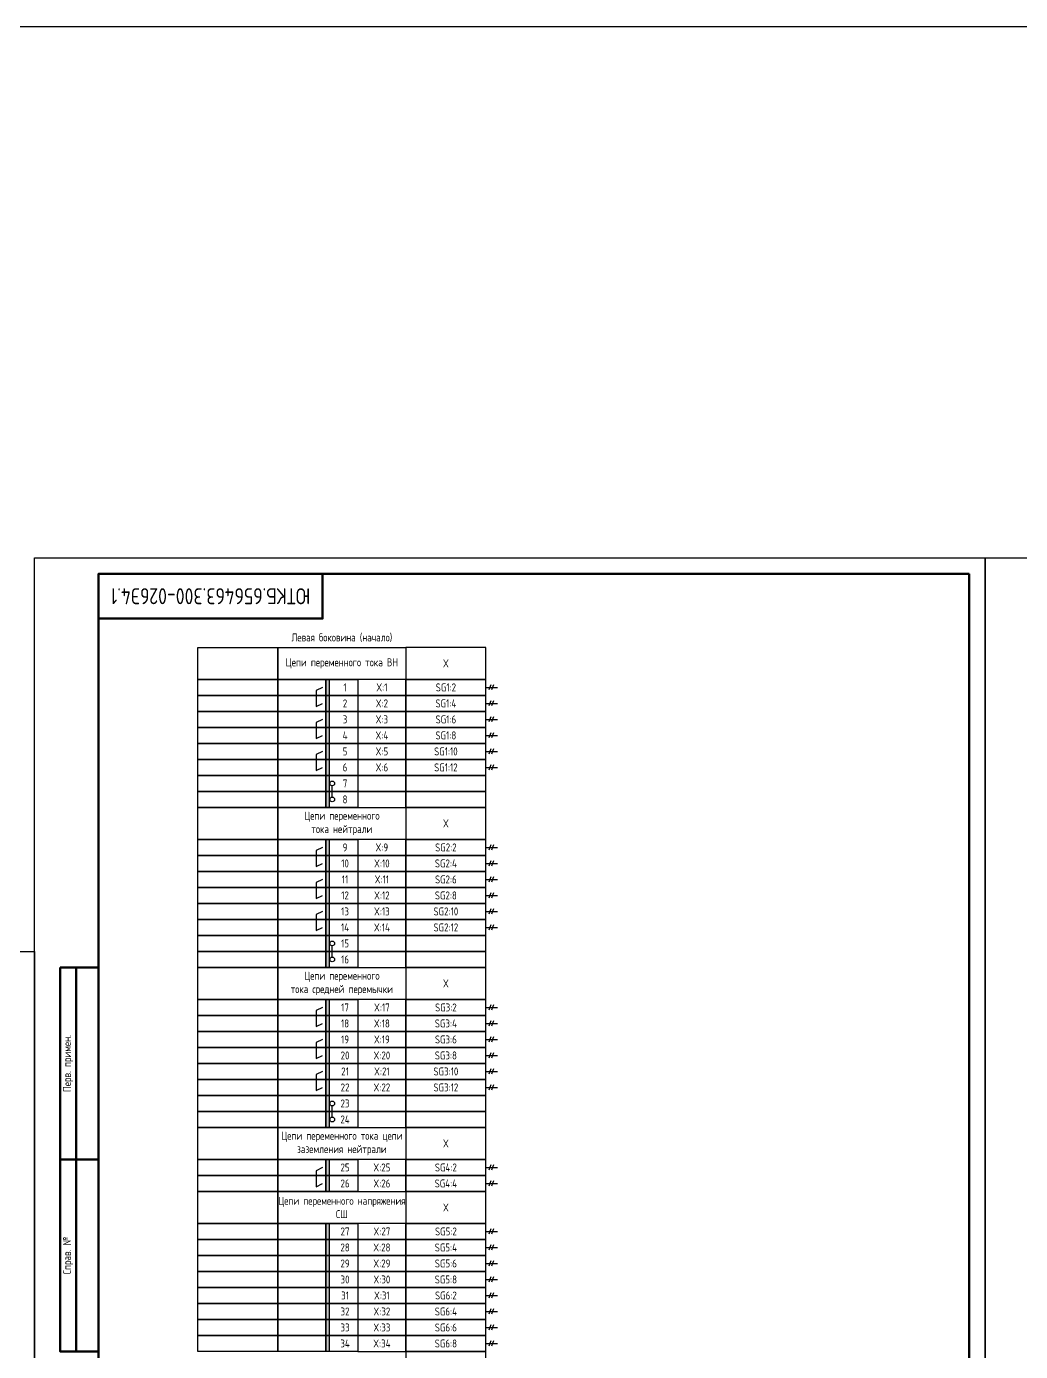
# Model space of a CAD drawing. Header units: millimetres. Extents: x -1117 to 4405, y -90 to 586.
# Drawn here: x 1677.5 to 1988, y 172 to 586 of the extents above; entities that cross this region are included whole.
import ezdxf

# ---------------------------------------------------------------- set-up
doc = ezdxf.new("R2010")
doc.units = ezdxf.units.MM
doc.styles.add('Gost_type_A', font='GOST_A.TTF')

# ---------------------------------------------------------------- blocks, each defined once
blk = doc.blocks.new('Формат_А3')
blk.add_lwpolyline([(-420, 297), (0, 297), (0, 0), (-420, 0)], close=True)
blk = doc.blocks.new('Штамп левый верхний')
at = {"lineweight": 50}
for points in [[(-12, 0), (-7, 0), (-7, -60), (-12, -60)], [(-7, 0), (0, 0), (0, -60), (-7, -60)], [(-12, -60), (-7, -60), (-7, -120), (-12, -120)], [(-7, -60), (0, -60), (0, -120), (-7, -120)]]:
    blk.add_lwpolyline(points, close=True, dxfattribs=at)
at = {"char_height": 2.5, "width": 60, "attachment_point": 5, "rotation": 90, "style": 'Gost_type_A'}
for s, insert in [('Перв. примен.', (-9.5, -30)), ('Справ. №', (-9.5, -90))]:
    blk.add_mtext(s, dxfattribs=dict(at, insert=insert))
blk = doc.blocks.new('Штамп угловой верхний')
at = {"lineweight": 50}
blk.add_lwpolyline([(0, 0), (70, 0), (70, -14), (0, -14)], close=True, dxfattribs=at)

msp = doc.modelspace()

# ---------------------------------------------------------------- hatches: boundary and pattern name
h = msp.add_hatch(color=256)
h.dxf.hatch_style = 1
h.paths.add_polyline_path([(1772, 382), (1771, 382), (1771, 342), (1772, 342)])
h = msp.add_hatch(color=256)
h.dxf.hatch_style = 1
h.paths.add_polyline_path([(1772, 332), (1771, 332), (1771, 292), (1772, 292)])
h = msp.add_hatch(color=256)
h.dxf.hatch_style = 1
h.paths.add_polyline_path([(1772, 282), (1771, 282), (1771, 242), (1772, 242)])
h = msp.add_hatch(color=256)
h.dxf.hatch_style = 1
h.paths.add_polyline_path([(1772, 232), (1771, 232), (1771, 222), (1772, 222)])
h = msp.add_hatch(color=256)
h.dxf.hatch_style = 1
h.paths.add_polyline_path([(1772, 212), (1771, 212), (1771, 172), (1772, 172)])

# ---------------------------------------------------------------- linework, layer by layer
for p, q in [((1821, 379.5), (1824.62, 379.5)), ((1822.54, 380.31), (1821.96, 378.69)), ((1823.33, 380.31), (1822.75, 378.69)), ((1821, 374.5), (1824.62, 374.5)), ((1822.54, 375.31), (1821.96, 373.69)), ((1823.33, 375.31), (1822.75, 373.69)), ((1821, 369.5), (1824.62, 369.5)), ((1822.54, 370.31), (1821.96, 368.69)), ((1823.33, 370.31), (1822.75, 368.69)), ((1821, 364.5), (1824.62, 364.5)), ((1822.54, 365.31), (1821.96, 363.69)), ((1823.33, 365.31), (1822.75, 363.69)), ((1822.54, 360.31), (1821.96, 358.69)), ((1823.33, 360.31), (1822.75, 358.69)), ((1821, 359.5), (1824.62, 359.5)), ((1821, 354.5), (1824.62, 354.5)), ((1822.54, 355.31), (1821.96, 353.69)), ((1823.33, 355.31), (1822.75, 353.69)), ((1773, 345.25), (1773, 348.75)), ((1821, 329.5), (1824.62, 329.5)), ((1822.54, 330.31), (1821.96, 328.69)), ((1823.33, 330.31), (1822.75, 328.69)), ((1821, 324.5), (1824.62, 324.5)), ((1822.54, 325.31), (1821.96, 323.69)), ((1823.33, 325.31), (1822.75, 323.69)), ((1821, 319.5), (1824.62, 319.5)), ((1822.54, 320.31), (1821.96, 318.69)), ((1823.33, 320.31), (1822.75, 318.69)), ((1822.54, 315.31), (1821.96, 313.69)), ((1823.33, 315.31), (1822.75, 313.69)), ((1821, 314.5), (1824.62, 314.5)), ((1821, 309.5), (1824.62, 309.5)), ((1822.54, 310.31), (1821.96, 308.69)), ((1823.33, 310.31), (1822.75, 308.69)), ((1821, 304.5), (1824.62, 304.5)), ((1822.54, 305.31), (1821.96, 303.69)), ((1823.33, 305.31), (1822.75, 303.69)), ((1773, 295.25), (1773, 298.75)), ((1821, 279.5), (1824.62, 279.5)), ((1822.54, 280.31), (1821.96, 278.69)), ((1823.33, 280.31), (1822.75, 278.69)), ((1821, 274.5), (1824.62, 274.5)), ((1822.54, 275.31), (1821.96, 273.69)), ((1823.33, 275.31), (1822.75, 273.69)), ((1821, 269.5), (1824.62, 269.5)), ((1822.54, 270.31), (1821.96, 268.69)), ((1823.33, 270.31), (1822.75, 268.69)), ((1822.54, 265.31), (1821.96, 263.69)), ((1823.33, 265.31), (1822.75, 263.69)), ((1821, 264.5), (1824.62, 264.5)), ((1821, 259.5), (1824.62, 259.5)), ((1822.54, 260.31), (1821.96, 258.69)), ((1823.33, 260.31), (1822.75, 258.69)), ((1821, 254.5), (1824.62, 254.5)), ((1822.54, 255.31), (1821.96, 253.69)), ((1823.33, 255.31), (1822.75, 253.69)), ((1773, 245.25), (1773, 248.75)), ((1821, 229.5), (1824.62, 229.5)), ((1822.54, 230.31), (1821.96, 228.69)), ((1823.33, 230.31), (1822.75, 228.69)), ((1821, 224.5), (1824.62, 224.5)), ((1822.54, 225.31), (1821.96, 223.69)), ((1823.33, 225.31), (1822.75, 223.69)), ((1821, 209.5), (1824.62, 209.5)), ((1822.54, 210.31), (1821.96, 208.69)), ((1823.33, 210.31), (1822.75, 208.69)), ((1821, 204.5), (1824.62, 204.5)), ((1822.54, 205.31), (1821.96, 203.69)), ((1823.33, 205.31), (1822.75, 203.69)), ((1821, 199.5), (1824.62, 199.5)), ((1822.54, 200.31), (1821.96, 198.69)), ((1823.33, 200.31), (1822.75, 198.69)), ((1822.54, 195.31), (1821.96, 193.69)), ((1823.33, 195.31), (1822.75, 193.69)), ((1821, 194.5), (1824.62, 194.5)), ((1821, 189.5), (1824.62, 189.5)), ((1822.54, 190.31), (1821.96, 188.69)), ((1823.33, 190.31), (1822.75, 188.69)), ((1821, 184.5), (1824.62, 184.5)), ((1822.54, 185.31), (1821.96, 183.69)), ((1823.33, 185.31), (1822.75, 183.69)), ((1821, 179.5), (1824.62, 179.5)), ((1822.54, 180.31), (1821.96, 178.69)), ((1823.33, 180.31), (1822.75, 178.69)), ((1821, 174.5), (1824.62, 174.5)), ((1822.54, 175.31), (1821.96, 173.69)), ((1823.33, 175.31), (1822.75, 173.69))]:
    msp.add_line(p, q)
at = {"color": 6}
msp.add_lwpolyline([(-1117.42, 586), (4404.54, 586), (4404.54, -90), (-1117.42, -90)], close=True, dxfattribs=at)
for points in [[(1977, 420), (1977, 0), (1680, 0), (1680, 420)], [(2274, 420), (2274, 0), (1977, 0), (1977, 420)], [(1731, 392), (1756, 392), (1756, 382), (1731, 382)], [(1756, 392), (1796, 392), (1796, 382), (1756, 382)], [(1821, 392), (1796, 392), (1796, 382), (1821, 382)], [(1731, 382), (1756, 382), (1756, 377), (1731, 377)], [(1756, 382), (1771, 382), (1771, 377), (1756, 377)], [(1771, 382), (1781, 382), (1781, 377), (1771, 377)], [(1796, 382), (1781, 382), (1781, 377), (1796, 377)], [(1821, 382), (1796, 382), (1796, 377), (1821, 377)], [(1731, 377), (1756, 377), (1756, 372), (1731, 372)], [(1756, 377), (1771, 377), (1771, 372), (1756, 372)], [(1771, 377), (1781, 377), (1781, 372), (1771, 372)], [(1796, 377), (1781, 377), (1781, 372), (1796, 372)], [(1821, 377), (1796, 377), (1796, 372), (1821, 372)], [(1731, 372), (1756, 372), (1756, 367), (1731, 367)], [(1756, 372), (1771, 372), (1771, 367), (1756, 367)], [(1771, 372), (1781, 372), (1781, 367), (1771, 367)], [(1796, 372), (1781, 372), (1781, 367), (1796, 367)], [(1821, 372), (1796, 372), (1796, 367), (1821, 367)], [(1731, 367), (1756, 367), (1756, 362), (1731, 362)], [(1756, 367), (1771, 367), (1771, 362), (1756, 362)], [(1771, 367), (1781, 367), (1781, 362), (1771, 362)], [(1796, 367), (1781, 367), (1781, 362), (1796, 362)], [(1821, 367), (1796, 367), (1796, 362), (1821, 362)], [(1731, 362), (1756, 362), (1756, 357), (1731, 357)], [(1756, 362), (1771, 362), (1771, 357), (1756, 357)], [(1771, 362), (1781, 362), (1781, 357), (1771, 357)], [(1796, 362), (1781, 362), (1781, 357), (1796, 357)], [(1821, 362), (1796, 362), (1796, 357), (1821, 357)], [(1731, 357), (1756, 357), (1756, 352), (1731, 352)], [(1756, 357), (1771, 357), (1771, 352), (1756, 352)], [(1771, 357), (1781, 357), (1781, 352), (1771, 352)], [(1796, 357), (1781, 357), (1781, 352), (1796, 352)], [(1821, 357), (1796, 357), (1796, 352), (1821, 352)], [(1731, 352), (1756, 352), (1756, 347), (1731, 347)], [(1756, 352), (1771, 352), (1771, 347), (1756, 347)], [(1771, 352), (1781, 352), (1781, 347), (1771, 347)], [(1796, 352), (1781, 352), (1781, 347), (1796, 347)], [(1821, 352), (1796, 352), (1796, 347), (1821, 347)], [(1731, 347), (1756, 347), (1756, 342), (1731, 342)], [(1756, 347), (1771, 347), (1771, 342), (1756, 342)], [(1771, 347), (1781, 347), (1781, 342), (1771, 342)], [(1796, 347), (1781, 347), (1781, 342), (1796, 342)], [(1821, 347), (1796, 347), (1796, 342), (1821, 342)], [(1731, 342), (1756, 342), (1756, 332), (1731, 332)], [(1756, 342), (1796, 342), (1796, 332), (1756, 332)], [(1821, 342), (1796, 342), (1796, 332), (1821, 332)], [(1731, 332), (1756, 332), (1756, 327), (1731, 327)], [(1756, 332), (1771, 332), (1771, 327), (1756, 327)], [(1771, 332), (1781, 332), (1781, 327), (1771, 327)], [(1796, 332), (1781, 332), (1781, 327), (1796, 327)], [(1821, 332), (1796, 332), (1796, 327), (1821, 327)], [(1731, 327), (1756, 327), (1756, 322), (1731, 322)], [(1756, 327), (1771, 327), (1771, 322), (1756, 322)], [(1771, 327), (1781, 327), (1781, 322), (1771, 322)], [(1796, 327), (1781, 327), (1781, 322), (1796, 322)], [(1821, 327), (1796, 327), (1796, 322), (1821, 322)], [(1731, 322), (1756, 322), (1756, 317), (1731, 317)], [(1756, 322), (1771, 322), (1771, 317), (1756, 317)], [(1771, 322), (1781, 322), (1781, 317), (1771, 317)], [(1796, 322), (1781, 322), (1781, 317), (1796, 317)], [(1821, 322), (1796, 322), (1796, 317), (1821, 317)], [(1731, 317), (1756, 317), (1756, 312), (1731, 312)], [(1756, 317), (1771, 317), (1771, 312), (1756, 312)], [(1771, 317), (1781, 317), (1781, 312), (1771, 312)], [(1796, 317), (1781, 317), (1781, 312), (1796, 312)], [(1821, 317), (1796, 317), (1796, 312), (1821, 312)], [(1731, 312), (1756, 312), (1756, 307), (1731, 307)], [(1756, 312), (1771, 312), (1771, 307), (1756, 307)], [(1771, 312), (1781, 312), (1781, 307), (1771, 307)], [(1796, 312), (1781, 312), (1781, 307), (1796, 307)], [(1821, 312), (1796, 312), (1796, 307), (1821, 307)], [(1731, 307), (1756, 307), (1756, 302), (1731, 302)], [(1756, 307), (1771, 307), (1771, 302), (1756, 302)], [(1771, 307), (1781, 307), (1781, 302), (1771, 302)], [(1796, 307), (1781, 307), (1781, 302), (1796, 302)], [(1821, 307), (1796, 307), (1796, 302), (1821, 302)], [(1731, 302), (1756, 302), (1756, 297), (1731, 297)], [(1756, 302), (1771, 302), (1771, 297), (1756, 297)], [(1771, 302), (1781, 302), (1781, 297), (1771, 297)], [(1796, 302), (1781, 302), (1781, 297), (1796, 297)], [(1821, 302), (1796, 302), (1796, 297), (1821, 297)], [(1731, 297), (1756, 297), (1756, 292), (1731, 292)], [(1756, 297), (1771, 297), (1771, 292), (1756, 292)], [(1771, 297), (1781, 297), (1781, 292), (1771, 292)], [(1796, 297), (1781, 297), (1781, 292), (1796, 292)], [(1821, 297), (1796, 297), (1796, 292), (1821, 292)], [(1731, 292), (1756, 292), (1756, 282), (1731, 282)], [(1756, 292), (1796, 292), (1796, 282), (1756, 282)], [(1821, 292), (1796, 292), (1796, 282), (1821, 282)], [(1731, 282), (1756, 282), (1756, 277), (1731, 277)], [(1756, 282), (1771, 282), (1771, 277), (1756, 277)], [(1771, 282), (1781, 282), (1781, 277), (1771, 277)], [(1796, 282), (1781, 282), (1781, 277), (1796, 277)], [(1821, 282), (1796, 282), (1796, 277), (1821, 277)], [(1731, 277), (1756, 277), (1756, 272), (1731, 272)], [(1756, 277), (1771, 277), (1771, 272), (1756, 272)], [(1771, 277), (1781, 277), (1781, 272), (1771, 272)], [(1796, 277), (1781, 277), (1781, 272), (1796, 272)], [(1821, 277), (1796, 277), (1796, 272), (1821, 272)], [(1731, 272), (1756, 272), (1756, 267), (1731, 267)], [(1756, 272), (1771, 272), (1771, 267), (1756, 267)], [(1771, 272), (1781, 272), (1781, 267), (1771, 267)], [(1796, 272), (1781, 272), (1781, 267), (1796, 267)], [(1821, 272), (1796, 272), (1796, 267), (1821, 267)], [(1731, 267), (1756, 267), (1756, 262), (1731, 262)], [(1756, 267), (1771, 267), (1771, 262), (1756, 262)], [(1771, 267), (1781, 267), (1781, 262), (1771, 262)], [(1796, 267), (1781, 267), (1781, 262), (1796, 262)], [(1821, 267), (1796, 267), (1796, 262), (1821, 262)], [(1731, 262), (1756, 262), (1756, 257), (1731, 257)], [(1756, 262), (1771, 262), (1771, 257), (1756, 257)], [(1771, 262), (1781, 262), (1781, 257), (1771, 257)], [(1796, 262), (1781, 262), (1781, 257), (1796, 257)], [(1821, 262), (1796, 262), (1796, 257), (1821, 257)], [(1731, 257), (1756, 257), (1756, 252), (1731, 252)], [(1756, 257), (1771, 257), (1771, 252), (1756, 252)], [(1771, 257), (1781, 257), (1781, 252), (1771, 252)], [(1796, 257), (1781, 257), (1781, 252), (1796, 252)], [(1821, 257), (1796, 257), (1796, 252), (1821, 252)], [(1731, 252), (1756, 252), (1756, 247), (1731, 247)], [(1756, 252), (1771, 252), (1771, 247), (1756, 247)], [(1771, 252), (1781, 252), (1781, 247), (1771, 247)], [(1796, 252), (1781, 252), (1781, 247), (1796, 247)], [(1821, 252), (1796, 252), (1796, 247), (1821, 247)], [(1731, 247), (1756, 247), (1756, 242), (1731, 242)], [(1756, 247), (1771, 247), (1771, 242), (1756, 242)], [(1771, 247), (1781, 247), (1781, 242), (1771, 242)], [(1796, 247), (1781, 247), (1781, 242), (1796, 242)], [(1821, 247), (1796, 247), (1796, 242), (1821, 242)], [(1731, 242), (1756, 242), (1756, 232), (1731, 232)], [(1756, 242), (1796, 242), (1796, 232), (1756, 232)], [(1821, 242), (1796, 242), (1796, 232), (1821, 232)], [(1731, 232), (1756, 232), (1756, 227), (1731, 227)], [(1756, 232), (1771, 232), (1771, 227), (1756, 227)], [(1771, 232), (1781, 232), (1781, 227), (1771, 227)], [(1796, 232), (1781, 232), (1781, 227), (1796, 227)], [(1821, 232), (1796, 232), (1796, 227), (1821, 227)], [(1731, 227), (1756, 227), (1756, 222), (1731, 222)], [(1756, 227), (1771, 227), (1771, 222), (1756, 222)], [(1771, 227), (1781, 227), (1781, 222), (1771, 222)], [(1796, 227), (1781, 227), (1781, 222), (1796, 222)], [(1821, 227), (1796, 227), (1796, 222), (1821, 222)], [(1731, 222), (1756, 222), (1756, 212), (1731, 212)], [(1756, 222), (1796, 222), (1796, 212), (1756, 212)], [(1821, 222), (1796, 222), (1796, 212), (1821, 212)], [(1731, 212), (1756, 212), (1756, 207), (1731, 207)], [(1756, 212), (1771, 212), (1771, 207), (1756, 207)], [(1771, 212), (1781, 212), (1781, 207), (1771, 207)], [(1796, 212), (1781, 212), (1781, 207), (1796, 207)], [(1821, 212), (1796, 212), (1796, 207), (1821, 207)], [(1731, 207), (1756, 207), (1756, 202), (1731, 202)], [(1756, 207), (1771, 207), (1771, 202), (1756, 202)], [(1771, 207), (1781, 207), (1781, 202), (1771, 202)], [(1796, 207), (1781, 207), (1781, 202), (1796, 202)], [(1821, 207), (1796, 207), (1796, 202), (1821, 202)], [(1731, 202), (1756, 202), (1756, 197), (1731, 197)], [(1756, 202), (1771, 202), (1771, 197), (1756, 197)], [(1771, 202), (1781, 202), (1781, 197), (1771, 197)], [(1796, 202), (1781, 202), (1781, 197), (1796, 197)], [(1821, 202), (1796, 202), (1796, 197), (1821, 197)], [(1731, 197), (1756, 197), (1756, 192), (1731, 192)], [(1756, 197), (1771, 197), (1771, 192), (1756, 192)], [(1771, 197), (1781, 197), (1781, 192), (1771, 192)], [(1796, 197), (1781, 197), (1781, 192), (1796, 192)], [(1821, 197), (1796, 197), (1796, 192), (1821, 192)], [(1731, 192), (1756, 192), (1756, 187), (1731, 187)], [(1756, 192), (1771, 192), (1771, 187), (1756, 187)], [(1771, 192), (1781, 192), (1781, 187), (1771, 187)], [(1796, 192), (1781, 192), (1781, 187), (1796, 187)], [(1821, 192), (1796, 192), (1796, 187), (1821, 187)], [(1731, 187), (1756, 187), (1756, 182), (1731, 182)], [(1756, 187), (1771, 187), (1771, 182), (1756, 182)], [(1771, 187), (1781, 187), (1781, 182), (1771, 182)], [(1796, 187), (1781, 187), (1781, 182), (1796, 182)], [(1821, 187), (1796, 187), (1796, 182), (1821, 182)], [(1731, 182), (1756, 182), (1756, 177), (1731, 177)], [(1756, 182), (1771, 182), (1771, 177), (1756, 177)], [(1771, 182), (1781, 182), (1781, 177), (1771, 177)], [(1796, 182), (1781, 182), (1781, 177), (1796, 177)], [(1821, 182), (1796, 182), (1796, 177), (1821, 177)], [(1731, 177), (1756, 177), (1756, 172), (1731, 172)], [(1756, 177), (1771, 177), (1771, 172), (1756, 172)], [(1771, 177), (1781, 177), (1781, 172), (1771, 172)], [(1796, 177), (1781, 177), (1781, 172), (1796, 172)], [(1821, 177), (1796, 177), (1796, 172), (1821, 172)], [(1821, 172), (1796, 172), (1796, 162), (1821, 162)]]:
    msp.add_lwpolyline(points, close=True)
at = {"lineweight": 50}
msp.add_lwpolyline([(1972, 415), (1972, 5), (1700, 5), (1700, 415)], close=True, dxfattribs=at)
for points in [[(1771, 342), (1771, 382), (1772, 382), (1772, 342)], [(1770, 379.5), (1768, 378.5), (1768, 373.5), (1770, 374.5)], [(1770, 369.5), (1768, 368.5), (1768, 363.5), (1770, 364.5)], [(1770, 359.5), (1768, 358.5), (1768, 353.5), (1770, 354.5)], [(1771, 292), (1771, 332), (1772, 332), (1772, 292)], [(1770, 329.5), (1768, 328.5), (1768, 323.5), (1770, 324.5)], [(1770, 319.5), (1768, 318.5), (1768, 313.5), (1770, 314.5)], [(1770, 309.5), (1768, 308.5), (1768, 303.5), (1770, 304.5)], [(1771, 242), (1771, 282), (1772, 282), (1772, 242)], [(1770, 279.5), (1768, 278.5), (1768, 273.5), (1770, 274.5)], [(1770, 269.5), (1768, 268.5), (1768, 263.5), (1770, 264.5)], [(1770, 259.5), (1768, 258.5), (1768, 253.5), (1770, 254.5)], [(1771, 222), (1771, 232), (1772, 232), (1772, 222)], [(1770, 229.5), (1768, 228.5), (1768, 223.5), (1770, 224.5)], [(1771, 172), (1771, 212), (1772, 212), (1772, 172)]]:
    msp.add_lwpolyline(points)
for centre in [(1773, 349.5), (1773, 344.5), (1773, 299.5), (1773, 294.5), (1773, 249.5), (1773, 244.5)]:
    msp.add_circle(centre, 0.75)

# ---------------------------------------------------------------- block references
msp.add_blockref('Штамп угловой верхний', (1700, 415))
at = {"color": 1}
for name, p in [('Формат_А3', (1680, 0)), ('Штамп левый верхний', (1700, 292))]:
    msp.add_blockref(name, p, dxfattribs=at)

# ---------------------------------------------------------------- texts
at = {"insert": (1735, 408), "char_height": 5, "width": 70, "attachment_point": 5, "rotation": 180, "style": 'Gost_type_A'}
msp.add_mtext('ЮТКБ.656463.300-026Э4.1', dxfattribs=at)
at = {"char_height": 2.5, "attachment_point": 5, "style": 'Gost_type_A'}
for s, insert, width in [('Левая боковина (начало)', (1776, 395), 90), ('Цепи переменного тока {\\C256;ВН}', (1776, 387), 40), ('X', (1808.5, 387), 25), ('SG1:2', (1808.5, 379.5), 25), ('SG1:4', (1808.5, 374.5), 25), ('SG1:6', (1808.5, 369.5), 25), ('SG1:8', (1808.5, 364.5), 25), ('SG1:10', (1808.5, 359.5), 25), ('SG1:12', (1808.5, 354.5), 25), ('Цепи переменного \\Pтока нейтрали', (1776, 337), 40), ('X', (1808.5, 337), 25), ('SG2:2', (1808.5, 329.5), 25), ('SG2:4', (1808.5, 324.5), 25), ('SG2:6', (1808.5, 319.5), 25), ('SG2:8', (1808.5, 314.5), 25), ('SG2:10', (1808.5, 309.5), 25), ('SG2:12', (1808.5, 304.5), 25), ('Цепи переменного \\Pтока средней перемычки', (1776, 287), 40), ('X', (1808.5, 287), 25), ('SG3:2', (1808.5, 279.5), 25), ('SG3:4', (1808.5, 274.5), 25), ('SG3:6', (1808.5, 269.5), 25), ('SG3:8', (1808.5, 264.5), 25), ('SG3:10', (1808.5, 259.5), 25), ('SG3:12', (1808.5, 254.5), 25), ('Цепи переменного тока цепи\\Pзаземления нейтрали', (1776, 237), 40), ('X', (1808.5, 237), 25), ('SG4:2', (1808.5, 229.5), 25), ('SG4:4', (1808.5, 224.5), 25), ('Цепи переменного напряжения СШ', (1776, 217), 40), ('X', (1808.5, 217), 25), ('SG5:2', (1808.5, 209.5), 25), ('SG5:4', (1808.5, 204.5), 25), ('SG5:6', (1808.5, 199.5), 25), ('SG5:8', (1808.5, 194.5), 25), ('SG6:2', (1808.5, 189.5), 25), ('SG6:4', (1808.5, 184.5), 25), ('SG6:6', (1808.5, 179.5), 25), ('SG6:8', (1808.5, 174.5), 25)]:
    msp.add_mtext(s, dxfattribs=dict(at, insert=insert, width=width))
at = {"ltscale": 10, "char_height": 2.5, "attachment_point": 5, "style": 'Gost_type_A'}
for s, insert, width in [('1', (1777, 379.5), 8), ('X:1', (1788.5, 379.5), 15), ('2', (1777, 374.5), 8), ('X:2', (1788.5, 374.5), 15), ('3', (1777, 369.5), 8), ('X:3', (1788.5, 369.5), 15), ('4', (1777, 364.5), 8), ('X:4', (1788.5, 364.5), 15), ('5', (1777, 359.5), 8), ('X:5', (1788.5, 359.5), 15), ('6', (1777, 354.5), 8), ('X:6', (1788.5, 354.5), 15), ('7', (1777, 349.5), 8), ('8', (1777, 344.5), 8), ('9', (1777, 329.5), 8), ('X:9', (1788.5, 329.5), 15), ('10', (1777, 324.5), 8), ('X:10', (1788.5, 324.5), 15), ('11', (1777, 319.5), 8), ('X:11', (1788.5, 319.5), 15), ('12', (1777, 314.5), 8), ('X:12', (1788.5, 314.5), 15), ('13', (1777, 309.5), 8), ('X:13', (1788.5, 309.5), 15), ('14', (1777, 304.5), 8), ('X:14', (1788.5, 304.5), 15), ('15', (1777, 299.5), 8), ('16', (1777, 294.5), 8), ('17', (1777, 279.5), 8), ('X:17', (1788.5, 279.5), 15), ('18', (1777, 274.5), 8), ('X:18', (1788.5, 274.5), 15), ('19', (1777, 269.5), 8), ('X:19', (1788.5, 269.5), 15), ('20', (1777, 264.5), 8), ('X:20', (1788.5, 264.5), 15), ('21', (1777, 259.5), 8), ('X:21', (1788.5, 259.5), 15), ('22', (1777, 254.5), 8), ('X:22', (1788.5, 254.5), 15), ('23', (1777, 249.5), 8), ('24', (1777, 244.5), 8), ('25', (1777, 229.5), 8), ('X:25', (1788.5, 229.5), 15), ('26', (1777, 224.5), 8), ('X:26', (1788.5, 224.5), 15), ('27', (1777, 209.5), 8), ('X:27', (1788.5, 209.5), 15), ('28', (1777, 204.5), 8), ('X:28', (1788.5, 204.5), 15), ('29', (1777, 199.5), 8), ('X:29', (1788.5, 199.5), 15), ('30', (1777, 194.5), 8), ('X:30', (1788.5, 194.5), 15), ('31', (1777, 189.5), 8), ('X:31', (1788.5, 189.5), 15), ('32', (1777, 184.5), 8), ('X:32', (1788.5, 184.5), 15), ('33', (1777, 179.5), 8), ('X:33', (1788.5, 179.5), 15), ('34', (1777, 174.5), 8), ('X:34', (1788.5, 174.5), 15)]:
    msp.add_mtext(s, dxfattribs=dict(at, insert=insert, width=width))

doc.saveas('drawing.dxf')
